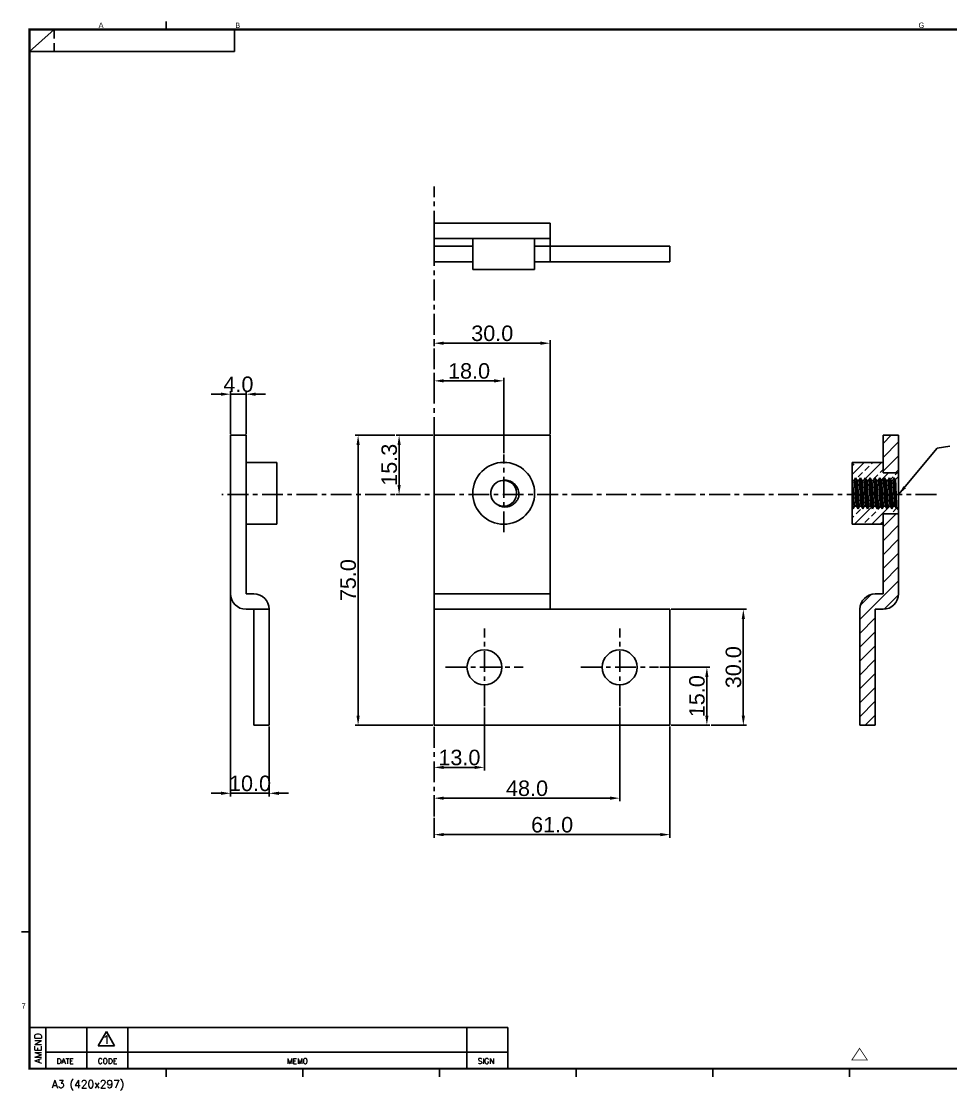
# Model space of a CAD drawing. Extents: x -425 to 6552, y -3049 to 3105.
# Drawn here: x 5728.3 to 5968.7, y -2554.1 to -2277.6 of the extents above; entities that cross this region are included whole.
import ezdxf
from ezdxf.enums import TextEntityAlignment as Align

# ---------------------------------------------------------------- set-up
doc = ezdxf.new("R2010")
doc.units = 0
doc.header["$PDMODE"] = 3
doc.header["$PDSIZE"] = 1.5
doc.linetypes.add('CENTER', pattern=[17.8, 10.75, -2.35, 2.35, -2.35])
doc.linetypes.add('HIDDEN', pattern=[3.525, 2.35, -1.175])
doc.layers.get('0').update_dxf_attribs({"linetype": 'CONTINUOUS'})
doc.layers.get('DEFPOINTS').update_dxf_attribs({"linetype": 'CONTINUOUS'})
doc.layers.add('3', color=112, linetype='CENTER')
doc.layers.add('DIM', color=1, linetype='CONTINUOUS')
doc.styles.add('OMI-1', font='arial.ttf', dxfattribs={"oblique": 1})
doc.styles.add('SIM', font='simplex')
doc.styles.get("Standard").update_dxf_attribs({"font": 'gulim.ttc', "width": 0.8, "height": 2})
doc.dimstyles.new('1', dxfattribs={"dimtxt": 4, "dimasz": 2.5, "dimexe": 0.8, "dimexo": 0.3, "dimgap": 0.5, "dimtad": 1, "dimtoh": 1, "dimdec": 1, "dimzin": 0, "dimtxsty": 'OMI-1', "dimcen": 0, "dimclrd": 256, "dimclre": 256, "dimclrt": 256, "dimazin": 3, "dimtfac": 0.8, "dimtdec": 1, "dimtix": 1, "dimtmove": 0, "dimatfit": 3, "dimtolj": 1, "dimtzin": 0})

# ---------------------------------------------------------------- blocks, each defined once
blk = doc.blocks.new('*D8419')
at = {"layer": 'DEFPOINTS', "color": 0}
for p in [(5835.12, -2368.24), (5853.12, -2370.6), (5853.12, -2389.61)]:
    blk.add_point(p, dxfattribs=at)
at = {"layer": 'DIM'}
for p, q in [((5835.12, -2368.54), (5835.12, -2371.4)), ((5837.62, -2370.6), (5850.62, -2370.6)), ((5853.12, -2389.31), (5853.12, -2369.8))]:
    blk.add_line(p, q, dxfattribs=at)
for points in [[(5837.62, -2370.18), (5837.62, -2371.02), (5835.12, -2370.6)], [(5850.62, -2371.02), (5850.62, -2370.18), (5853.12, -2370.6)]]:
    blk.add_solid(points, dxfattribs=at)
at = {"layer": 'DIM', "insert": (5844.12, -2368.06), "char_height": 4, "attachment_point": 5, "style": 'OMI-1'}
blk.add_mtext('\\A1;18.0', dxfattribs=at)
blk = doc.blocks.new('*D8420')
at = {"layer": 'DEFPOINTS', "color": 0}
for p in [(5835.12, -2359.99), (5865.12, -2360.87), (5865.12, -2384.68)]:
    blk.add_point(p, dxfattribs=at)
at = {"layer": 'DIM'}
for p, q in [((5835.12, -2360.29), (5835.12, -2361.67)), ((5837.62, -2360.87), (5862.62, -2360.87)), ((5865.12, -2384.38), (5865.12, -2360.07))]:
    blk.add_line(p, q, dxfattribs=at)
for points in [[(5837.62, -2360.45), (5837.62, -2361.29), (5835.12, -2360.87)], [(5862.62, -2361.29), (5862.62, -2360.45), (5865.12, -2360.87)]]:
    blk.add_solid(points, dxfattribs=at)
at = {"layer": 'DIM', "insert": (5850.12, -2358.33), "char_height": 4, "attachment_point": 5, "style": 'OMI-1'}
blk.add_mtext('\\A1;30.0', dxfattribs=at)
blk = doc.blocks.new('*D8421')
at = {"layer": 'DEFPOINTS', "color": 0}
for p in [(5835.12, -2384.68), (5826.06, -2400.01), (5827.54, -2400.01)]:
    blk.add_point(p, dxfattribs=at)
at = {"layer": 'DIM'}
for p, q in [((5834.82, -2384.68), (5825.26, -2384.68)), ((5826.06, -2387.18), (5826.06, -2397.51)), ((5827.24, -2400.01), (5825.26, -2400.01))]:
    blk.add_line(p, q, dxfattribs=at)
for points in [[(5826.48, -2387.18), (5825.64, -2387.18), (5826.06, -2384.68)], [(5825.64, -2397.51), (5826.48, -2397.51), (5826.06, -2400.01)]]:
    blk.add_solid(points, dxfattribs=at)
at = {"layer": 'DIM', "insert": (5823.52, -2392.34), "char_height": 4, "attachment_point": 5, "rotation": 90, "style": 'OMI-1'}
blk.add_mtext('\\A1;15.3', dxfattribs=at)
blk = doc.blocks.new('*D8422')
at = {"layer": 'DEFPOINTS', "color": 0}
for p in [(5825.26, -2384.68), (5815.45, -2459.68), (5835.12, -2459.68)]:
    blk.add_point(p, dxfattribs=at)
at = {"layer": 'DIM'}
for p, q in [((5824.96, -2384.68), (5814.65, -2384.68)), ((5815.45, -2387.18), (5815.45, -2457.18)), ((5834.82, -2459.68), (5814.65, -2459.68))]:
    blk.add_line(p, q, dxfattribs=at)
for points in [[(5815.86, -2387.18), (5815.03, -2387.18), (5815.45, -2384.68)], [(5815.03, -2457.18), (5815.86, -2457.18), (5815.45, -2459.68)]]:
    blk.add_solid(points, dxfattribs=at)
at = {"layer": 'DIM', "insert": (5812.9, -2422.18), "char_height": 4, "attachment_point": 5, "rotation": 90, "style": 'OMI-1'}
blk.add_mtext('\\A1;75.0', dxfattribs=at)
blk = doc.blocks.new('*D8423')
at = {"layer": 'DEFPOINTS', "color": 0}
for p in [(5893.18, -2444.68), (5905.68, -2444.68), (5896.12, -2459.68)]:
    blk.add_point(p, dxfattribs=at)
at = {"layer": 'DIM'}
for p, q in [((5893.48, -2444.68), (5906.48, -2444.68)), ((5905.68, -2457.18), (5905.68, -2447.18)), ((5896.42, -2459.68), (5906.48, -2459.68))]:
    blk.add_line(p, q, dxfattribs=at)
for points in [[(5906.09, -2447.18), (5905.26, -2447.18), (5905.68, -2444.68)], [(5905.26, -2457.18), (5906.09, -2457.18), (5905.68, -2459.68)]]:
    blk.add_solid(points, dxfattribs=at)
at = {"layer": 'DIM', "insert": (5903.13, -2452.18), "char_height": 4, "attachment_point": 5, "rotation": 90, "style": 'OMI-1'}
blk.add_mtext('\\A1;15.0', dxfattribs=at)
blk = doc.blocks.new('*D8424')
at = {"layer": 'DEFPOINTS', "color": 0}
for p in [(5896.12, -2429.68), (5906.48, -2459.68), (5915.11, -2459.68)]:
    blk.add_point(p, dxfattribs=at)
at = {"layer": 'DIM'}
for p, q in [((5896.42, -2429.68), (5915.91, -2429.68)), ((5915.11, -2432.18), (5915.11, -2457.18)), ((5906.78, -2459.68), (5915.91, -2459.68))]:
    blk.add_line(p, q, dxfattribs=at)
for points in [[(5915.53, -2432.18), (5914.7, -2432.18), (5915.11, -2429.68)], [(5914.7, -2457.18), (5915.53, -2457.18), (5915.11, -2459.68)]]:
    blk.add_solid(points, dxfattribs=at)
at = {"layer": 'DIM', "insert": (5912.57, -2444.68), "char_height": 4, "attachment_point": 5, "rotation": 90, "style": 'OMI-1'}
blk.add_mtext('\\A1;30.0', dxfattribs=at)
blk = doc.blocks.new('*D8425')
at = {"layer": 'DEFPOINTS', "color": 0}
for p in [(5848.12, -2454.74), (5835.12, -2469.68), (5848.12, -2470.56)]:
    blk.add_point(p, dxfattribs=at)
at = {"layer": 'DIM'}
for p, q in [((5848.12, -2455.04), (5848.12, -2471.36)), ((5835.12, -2469.98), (5835.12, -2471.36)), ((5837.62, -2470.56), (5845.62, -2470.56))]:
    blk.add_line(p, q, dxfattribs=at)
for points in [[(5837.62, -2470.15), (5837.62, -2470.98), (5835.12, -2470.56)], [(5845.62, -2470.98), (5845.62, -2470.15), (5848.12, -2470.56)]]:
    blk.add_solid(points, dxfattribs=at)
at = {"layer": 'DIM', "insert": (5841.62, -2468.02), "char_height": 4, "attachment_point": 5, "style": 'OMI-1'}
blk.add_mtext('\\A1;13.0', dxfattribs=at)
blk = doc.blocks.new('*D8426')
at = {"layer": 'DEFPOINTS', "color": 0}
for p in [(5883.12, -2454.74), (5835.12, -2479.11), (5883.12, -2478.52)]:
    blk.add_point(p, dxfattribs=at)
at = {"layer": 'DIM'}
for p, q in [((5883.12, -2455.04), (5883.12, -2479.32)), ((5835.12, -2478.81), (5835.12, -2477.72)), ((5837.62, -2478.52), (5880.62, -2478.52))]:
    blk.add_line(p, q, dxfattribs=at)
for points in [[(5837.62, -2478.11), (5837.62, -2478.94), (5835.12, -2478.52)], [(5880.62, -2478.94), (5880.62, -2478.11), (5883.12, -2478.52)]]:
    blk.add_solid(points, dxfattribs=at)
at = {"layer": 'DIM', "insert": (5859.12, -2475.98), "char_height": 4, "attachment_point": 5, "style": 'OMI-1'}
blk.add_mtext('\\A1;48.0', dxfattribs=at)
blk = doc.blocks.new('*D8427')
at = {"layer": 'DEFPOINTS', "color": 0}
for p in [(5896.12, -2459.68), (5835.12, -2483.28), (5896.12, -2487.95)]:
    blk.add_point(p, dxfattribs=at)
at = {"layer": 'DIM'}
for p, q in [((5896.12, -2459.98), (5896.12, -2488.75)), ((5835.12, -2483.58), (5835.12, -2488.75)), ((5837.62, -2487.95), (5893.62, -2487.95))]:
    blk.add_line(p, q, dxfattribs=at)
for points in [[(5837.62, -2487.53), (5837.62, -2488.36), (5835.12, -2487.95)], [(5893.62, -2488.36), (5893.62, -2487.53), (5896.12, -2487.95)]]:
    blk.add_solid(points, dxfattribs=at)
at = {"layer": 'DIM', "insert": (5865.62, -2485.41), "char_height": 4, "attachment_point": 5, "style": 'OMI-1'}
blk.add_mtext('\\A1;61.0', dxfattribs=at)
blk = doc.blocks.new('*D8428')
at = {"layer": 'DEFPOINTS', "color": 0}
for p in [(5782.45, -2425.68), (5792.45, -2459.68), (5792.45, -2477.26)]:
    blk.add_point(p, dxfattribs=at)
at = {"layer": 'DIM'}
for p, q in [((5782.45, -2425.98), (5782.45, -2478.06)), ((5792.45, -2459.98), (5792.45, -2478.06)), ((5779.95, -2477.26), (5777.45, -2477.26)), ((5782.45, -2477.26), (5792.45, -2477.26)), ((5794.95, -2477.26), (5797.45, -2477.26))]:
    blk.add_line(p, q, dxfattribs=at)
for points in [[(5779.95, -2477.68), (5779.95, -2476.84), (5782.45, -2477.26)], [(5794.95, -2476.84), (5794.95, -2477.68), (5792.45, -2477.26)]]:
    blk.add_solid(points, dxfattribs=at)
at = {"layer": 'DIM', "insert": (5787.45, -2474.72), "char_height": 4, "attachment_point": 5, "style": 'OMI-1'}
blk.add_mtext('\\A1;10.0', dxfattribs=at)
blk = doc.blocks.new('*D8429')
at = {"layer": 'DEFPOINTS', "color": 0}
for p in [(5786.45, -2374.05), (5782.45, -2384.68), (5786.45, -2384.68)]:
    blk.add_point(p, dxfattribs=at)
at = {"layer": 'DIM'}
for p, q in [((5779.95, -2374.05), (5777.45, -2374.05)), ((5782.45, -2384.38), (5782.45, -2373.25)), ((5782.45, -2374.05), (5786.45, -2374.05)), ((5786.45, -2384.38), (5786.45, -2373.25)), ((5788.95, -2374.05), (5791.45, -2374.05))]:
    blk.add_line(p, q, dxfattribs=at)
for points in [[(5779.95, -2374.47), (5779.95, -2373.64), (5782.45, -2374.05)], [(5788.95, -2373.64), (5788.95, -2374.47), (5786.45, -2374.05)]]:
    blk.add_solid(points, dxfattribs=at)
at = {"layer": 'DIM', "insert": (5784.45, -2371.51), "char_height": 4, "attachment_point": 5, "style": 'OMI-1'}
blk.add_mtext('\\A1;4.0', dxfattribs=at)

msp = doc.modelspace()

# ---------------------------------------------------------------- hatches: boundary and pattern name
at = {"layer": 'DIM'}
h = msp.add_hatch(dxfattribs=at)
h.set_pattern_fill('ANSI31', color=2, scale=0.8)
h.set_pattern_definition([(45, (26.871, 4.5123), (-1.7960512, 1.7960512), [])])
h.paths.add_polyline_path([(5951.26, -2384.68), (5951.26, -2394.38), (5955.26, -2394.38), (5955.26, -2384.68), (5951.26, -2384.68)], is_closed=False)
h.paths.add_polyline_path([(5951.26, -2404.98), (5951.26, -2425.68), (5949.26, -2425.68, 0.414214), (5945.26, -2429.68), (5945.26, -2459.68), (5949.26, -2459.68), (5949.26, -2429.68), (5951.26, -2429.68, 0.414214), (5955.26, -2425.68), (5955.26, -2404.98), (5951.26, -2404.98)], is_closed=False)
h = msp.add_hatch(dxfattribs=at)
h.set_pattern_fill('ANSI33', color=6, scale=0.5)
h.set_pattern_definition([(45, (26.871, 4.5123), (-2.245064, 2.245064), []), (45, (29.1162, 4.5123), (-2.245064, 2.245064), [1.5875, -0.79375])])
h.paths.add_polyline_path([(5954.43, -2396.16), (5955.26, -2395.33), (5955.26, -2394.38), (5951.26, -2394.38), (5951.26, -2391.68), (5943.26, -2391.68), (5943.26, -2396.29), (5943.28, -2396.33), (5943.78, -2396.33), (5944.16, -2395.68), (5944.19, -2395.74), (5944.53, -2396.33), (5945.03, -2396.33), (5945.41, -2395.68), (5945.44, -2395.74), (5945.78, -2396.33), (5946.28, -2396.33), (5946.66, -2395.68), (5946.69, -2395.74), (5947.03, -2396.33), (5947.53, -2396.33), (5947.91, -2395.68), (5947.94, -2395.74), (5948.28, -2396.33), (5948.78, -2396.33), (5949.16, -2395.68), (5949.19, -2395.74), (5949.53, -2396.33), (5950.03, -2396.33), (5950.41, -2395.68), (5950.44, -2395.74), (5950.78, -2396.33), (5951.28, -2396.33), (5951.66, -2395.68), (5951.69, -2395.74), (5952.03, -2396.33), (5952.53, -2396.33), (5952.91, -2395.68), (5952.94, -2395.74), (5953.28, -2396.33), (5953.78, -2396.33), (5954.16, -2395.68), (5954.19, -2395.74), (5954.43, -2396.16)], is_closed=False)
h.paths.add_polyline_path([(5953.16, -2403.03), (5952.66, -2403.03), (5952.28, -2403.68), (5952.25, -2403.62), (5951.91, -2403.03), (5951.41, -2403.03), (5951.03, -2403.68), (5951, -2403.62), (5950.66, -2403.03), (5950.16, -2403.03), (5949.78, -2403.68), (5949.75, -2403.62), (5949.41, -2403.03), (5948.91, -2403.03), (5948.53, -2403.68), (5948.5, -2403.62), (5948.16, -2403.03), (5947.66, -2403.03), (5947.28, -2403.68), (5947.25, -2403.62), (5946.91, -2403.03), (5946.41, -2403.03), (5946.03, -2403.68), (5946, -2403.62), (5945.66, -2403.03), (5945.16, -2403.03), (5944.78, -2403.68), (5944.75, -2403.62), (5944.41, -2403.03), (5943.91, -2403.03), (5943.53, -2403.68), (5943.5, -2403.62), (5943.26, -2403.21), (5943.26, -2407.68), (5951.26, -2407.68), (5951.26, -2404.98), (5955.26, -2404.98), (5955.26, -2404.03), (5954.83, -2403.59), (5954.78, -2403.68), (5954.6, -2403.36), (5954.26, -2403.03), (5953.91, -2403.03), (5953.53, -2403.68), (5953.5, -2403.62), (5953.16, -2403.03)], is_closed=False)

# ---------------------------------------------------------------- linework, layer by layer
for p, q in [((5765.81, -2279.76), (5765.81, -2277.64)), ((5730.45, -2285.42), (5736.82, -2279.76)), ((5783.49, -2285.42), (5783.49, -2279.76)), ((5783.49, -2285.42), (5730.45, -2285.42)), ((5730.45, -2513.12), (5728.33, -2513.12)), ((5730.45, -2537.87), (5854.2, -2537.87)), ((5734.7, -2537.87), (5734.7, -2548.48)), ((5745.3, -2537.87), (5745.3, -2548.48)), ((5755.91, -2537.87), (5755.91, -2548.48)), ((5843.6, -2548.48), (5843.6, -2537.87)), ((5854.2, -2548.48), (5854.2, -2537.87)), ((5750.32, -2538.86), (5748.2, -2542.57)), ((5750.32, -2538.86), (5752.45, -2542.57)), ((5748.2, -2542.57), (5752.45, -2542.57)), ((5854.2, -2544.23), (5734.7, -2544.23)), ((5765.81, -2548.48), (5765.81, -2550.6)), ((5801.17, -2548.48), (5801.17, -2550.6)), ((5836.52, -2548.48), (5836.52, -2550.6)), ((5871.88, -2548.48), (5871.88, -2550.6)), ((5907.24, -2548.48), (5907.24, -2550.6)), ((5942.6, -2548.48), (5942.6, -2550.6))]:
    msp.add_line(p, q)
at = {"linetype": 'HIDDEN'}
msp.add_line((5736.82, -2279.76), (5736.82, -2285.42), dxfattribs=at)
at = {"color": 7, "linetype": 'CONTINUOUS'}
for p, q in [((5835.12, -2339.8), (5835.12, -2329.8)), ((5865.12, -2329.8), (5835.12, -2329.8)), ((5865.12, -2339.8), (5865.12, -2329.8)), ((5865.12, -2333.8), (5835.12, -2333.8)), ((5835.12, -2335.8), (5845.12, -2335.8)), ((5861.12, -2335.8), (5896.12, -2335.8)), ((5896.12, -2335.8), (5896.12, -2339.8)), ((5835.12, -2339.8), (5845.12, -2339.8)), ((5861.12, -2339.8), (5896.12, -2339.8)), ((5782.45, -2384.68), (5782.45, -2425.68)), ((5786.45, -2384.68), (5782.45, -2384.68)), ((5786.45, -2425.68), (5786.45, -2384.68)), ((5835.12, -2459.68), (5835.12, -2384.68)), ((5865.12, -2384.68), (5835.12, -2384.68)), ((5865.12, -2429.68), (5865.12, -2384.68)), ((5951.26, -2391.68), (5951.26, -2384.68)), ((5951.26, -2384.68), (5955.26, -2384.68)), ((5955.26, -2425.68), (5955.26, -2384.68)), ((5951.26, -2425.68), (5951.26, -2407.68)), ((5788.45, -2425.68), (5786.45, -2425.68)), ((5835.12, -2425.68), (5865.12, -2425.68)), ((5949.26, -2425.68), (5951.26, -2425.68)), ((5786.45, -2429.68), (5792.45, -2429.68)), ((5788.45, -2429.68), (5788.45, -2459.68)), ((5792.45, -2459.68), (5792.45, -2429.68)), ((5835.12, -2429.68), (5896.12, -2429.68)), ((5896.12, -2459.68), (5896.12, -2429.68)), ((5945.26, -2459.68), (5945.26, -2429.68)), ((5951.26, -2429.68), (5949.26, -2429.68)), ((5949.26, -2429.68), (5949.26, -2459.68)), ((5788.45, -2459.68), (5792.45, -2459.68)), ((5896.12, -2459.68), (5835.12, -2459.68)), ((5949.26, -2459.68), (5945.26, -2459.68))]:
    msp.add_line(p, q, dxfattribs=at)
at = {"color": 4, "linetype": 'CONTINUOUS'}
for p, q in [((5845.12, -2333.8), (5845.12, -2341.8)), ((5861.12, -2333.8), (5861.12, -2341.8)), ((5861.12, -2341.8), (5845.12, -2341.8)), ((5786.45, -2391.68), (5794.45, -2391.68)), ((5794.45, -2407.68), (5794.45, -2391.68)), ((5943.26, -2396.29), (5943.26, -2391.68)), ((5951.26, -2391.68), (5943.26, -2391.68)), ((5943.26, -2396.29), (5943.28, -2396.33)), ((5943.26, -2407.68), (5943.26, -2396.38)), ((5943.78, -2396.33), (5943.28, -2396.33)), ((5943.78, -2396.33), (5944.16, -2395.68)), ((5944.16, -2395.68), (5944.53, -2396.33)), ((5945.03, -2396.33), (5944.53, -2396.33)), ((5945.03, -2396.33), (5945.41, -2395.68)), ((5945.41, -2395.68), (5945.78, -2396.33)), ((5946.28, -2396.33), (5945.78, -2396.33)), ((5946.28, -2396.33), (5946.66, -2395.68)), ((5946.66, -2395.68), (5947.03, -2396.33)), ((5947.53, -2396.33), (5947.03, -2396.33)), ((5947.53, -2396.33), (5947.91, -2395.68)), ((5947.91, -2395.68), (5948.28, -2396.33)), ((5948.78, -2396.33), (5948.28, -2396.33)), ((5948.78, -2396.33), (5949.16, -2395.68)), ((5949.16, -2395.68), (5949.53, -2396.33)), ((5950.03, -2396.33), (5949.53, -2396.33)), ((5950.03, -2396.33), (5950.41, -2395.68)), ((5950.41, -2395.68), (5950.78, -2396.33)), ((5951.28, -2396.33), (5950.78, -2396.33)), ((5951.28, -2396.33), (5951.66, -2395.68)), ((5951.66, -2395.68), (5952.03, -2396.33)), ((5952.53, -2396.33), (5952.03, -2396.33)), ((5952.53, -2396.33), (5952.91, -2395.68)), ((5952.91, -2395.68), (5953.28, -2396.33)), ((5953.78, -2396.33), (5953.28, -2396.33)), ((5953.78, -2396.33), (5954.16, -2395.68)), ((5954.16, -2395.68), (5954.43, -2396.16)), ((5954.43, -2396.16), (5955.26, -2395.33)), ((5943.59, -2399.68), (5943.57, -2399.22)), ((5954.26, -2403.03), (5954.26, -2402.2)), ((5943.53, -2403.68), (5943.26, -2403.21)), ((5943.91, -2403.03), (5943.53, -2403.68)), ((5944.41, -2403.03), (5943.91, -2403.03)), ((5944.78, -2403.68), (5944.41, -2403.03)), ((5945.16, -2403.03), (5944.78, -2403.68)), ((5945.66, -2403.03), (5945.16, -2403.03)), ((5946.03, -2403.68), (5945.66, -2403.03)), ((5946.41, -2403.03), (5946.03, -2403.68)), ((5946.91, -2403.03), (5946.41, -2403.03)), ((5947.28, -2403.68), (5946.91, -2403.03)), ((5947.66, -2403.03), (5947.28, -2403.68)), ((5948.16, -2403.03), (5947.66, -2403.03)), ((5948.53, -2403.68), (5948.16, -2403.03)), ((5948.91, -2403.03), (5948.53, -2403.68)), ((5949.41, -2403.03), (5948.91, -2403.03)), ((5949.78, -2403.68), (5949.41, -2403.03)), ((5950.16, -2403.03), (5949.78, -2403.68)), ((5950.66, -2403.03), (5950.16, -2403.03)), ((5951.03, -2403.68), (5950.66, -2403.03)), ((5951.41, -2403.03), (5951.03, -2403.68)), ((5951.91, -2403.03), (5951.41, -2403.03)), ((5952.28, -2403.68), (5951.91, -2403.03)), ((5952.66, -2403.03), (5952.28, -2403.68)), ((5953.16, -2403.03), (5952.66, -2403.03)), ((5953.53, -2403.68), (5953.16, -2403.03)), ((5953.91, -2403.03), (5953.53, -2403.68)), ((5954.26, -2403.03), (5953.91, -2403.03)), ((5954.26, -2403.03), (5954.6, -2403.36)), ((5954.78, -2403.68), (5954.6, -2403.36)), ((5954.83, -2403.59), (5954.78, -2403.68)), ((5954.83, -2403.59), (5955.26, -2404.03)), ((5786.45, -2407.68), (5794.45, -2407.68)), ((5951.26, -2407.68), (5943.26, -2407.68))]:
    msp.add_line(p, q, dxfattribs=at)
for points, const_width in [([(6119.38, -2279.76), (5730.45, -2279.76), (5730.45, -2548.48), (6119.38, -2548.48)], 0.566), ([(5945.19, -2543.22), (5947.19, -2546.22), (5943.19, -2546.22)], 0.2)]:
    msp.add_lwpolyline(points, close=True, dxfattribs=dict(const_width=const_width))
msp.add_circle((5853.12, -2399.68), 8, dxfattribs=at)
at = {"color": 7, "linetype": 'CONTINUOUS'}
for centre in [(5848.12, -2444.68), (5883.12, -2444.68)]:
    msp.add_circle(centre, 4.5, dxfattribs=at)
at = {"color": 4, "linetype": 'CONTINUOUS'}
for centre, radius, start, end in [((5853.12, -2399.68), 3.35, 240.1418, 239.1118), ((5853.13, -2400.02), 3.92, 352.0612, 12.7996), ((5963.7, -2402.25), 9.06, 185.6315, 186.5202)]:
    msp.add_arc(centre, radius, start, end, dxfattribs=at)
at = {"color": 7, "linetype": 'CONTINUOUS'}
for centre, start, end in [((5786.45, -2425.68), 180, 270), ((5788.45, -2429.68), 0, 90), ((5949.26, -2429.68), 90, 180), ((5951.26, -2425.68), 270, 0)]:
    msp.add_arc(centre, 4, start, end, dxfattribs=at)
at = {"color": 4, "linetype": 'CONTINUOUS'}
for points, knots in [([(5852.81, -2396.34), (5853.04, -2396.3), (5853.5, -2396.25), (5854.19, -2396.33), (5854.86, -2396.55), (5855.46, -2396.89), (5856, -2397.33), (5856.43, -2397.87), (5856.77, -2398.49), (5856.91, -2398.93), (5856.96, -2399.15)], [0, 0, 0, 0, 0.125076, 0.250141, 0.375149, 0.500132, 0.625098, 0.750064, 0.875027, 1, 1, 1, 1]), ([(5943.34, -2396.45), (5943.33, -2396.43), (5943.32, -2396.39), (5943.31, -2396.36), (5943.3, -2396.34)], [0, 0, 0, 0, 0.600974, 1, 1, 1, 1]), ([(5943.57, -2399.22), (5943.55, -2398.91), (5943.51, -2398.33), (5943.47, -2397.63), (5943.43, -2397.15), (5943.4, -2396.86), (5943.37, -2396.63), (5943.35, -2396.5), (5943.34, -2396.45)], [0, 0, 0, 0, 0.335657, 0.629548, 0.752993, 0.857222, 0.940099, 1, 1, 1, 1]), ([(5944.09, -2399.68), (5944.08, -2399.46), (5944.06, -2399.03), (5944.02, -2398.41), (5943.98, -2397.84), (5943.94, -2397.34), (5943.91, -2396.97), (5943.88, -2396.73), (5943.86, -2396.59), (5943.84, -2396.48), (5943.83, -2396.41), (5943.81, -2396.36), (5943.8, -2396.34), (5943.79, -2396.33), (5943.78, -2396.33)], [0, 0, 0, 0, 0.193879, 0.380379, 0.552274, 0.703064, 0.826984, 0.877374, 0.9194, 0.952705, 0.977062, 0.985872, 0.992498, 1, 1, 1, 1]), ([(5944.22, -2395.85), (5944.21, -2395.84), (5944.21, -2395.8), (5944.2, -2395.76), (5944.19, -2395.73)], [0, 0, 0, 0, 0.30001, 1, 1, 1, 1]), ([(5944.72, -2403.5), (5944.71, -2403.42), (5944.69, -2403.23), (5944.66, -2402.91), (5944.63, -2402.51), (5944.59, -2401.94), (5944.55, -2401.19), (5944.5, -2400.3), (5944.45, -2399.36), (5944.41, -2398.45), (5944.36, -2397.6), (5944.32, -2396.87), (5944.28, -2396.36), (5944.24, -2396.04), (5944.23, -2395.91), (5944.22, -2395.85)], [0, 0, 0, 0, 0.030913, 0.073557, 0.126893, 0.189596, 0.29773, 0.417277, 0.541492, 0.663365, 0.776019, 0.873106, 0.94917, 0.977946, 1, 1, 1, 1]), ([(5944.84, -2399.68), (5944.83, -2399.47), (5944.81, -2399.07), (5944.77, -2398.49), (5944.74, -2397.94), (5944.7, -2397.46), (5944.67, -2397.1), (5944.65, -2396.85), (5944.63, -2396.7), (5944.61, -2396.57), (5944.59, -2396.47), (5944.57, -2396.4), (5944.56, -2396.36), (5944.55, -2396.34)], [0, 0, 0, 0, 0.182818, 0.359596, 0.524278, 0.671449, 0.796179, 0.848809, 0.894372, 0.932484, 0.96288, 0.985381, 1, 1, 1, 1]), ([(5945.03, -2396.33), (5945.04, -2396.33), (5945.05, -2396.34), (5945.06, -2396.36), (5945.08, -2396.41), (5945.09, -2396.48), (5945.11, -2396.59), (5945.13, -2396.73), (5945.16, -2396.97), (5945.19, -2397.34), (5945.23, -2397.84), (5945.27, -2398.41), (5945.31, -2399.03), (5945.33, -2399.46), (5945.34, -2399.68)], [0, 0, 0, 0, 0.007502, 0.014126, 0.022936, 0.047294, 0.0806, 0.122627, 0.173017, 0.296931, 0.447713, 0.619614, 0.806123, 1, 1, 1, 1]), ([(5945.47, -2395.85), (5945.46, -2395.84), (5945.46, -2395.8), (5945.45, -2395.76), (5945.44, -2395.73)], [0, 0, 0, 0, 0.30001, 1, 1, 1, 1]), ([(5945.97, -2403.5), (5945.96, -2403.42), (5945.94, -2403.23), (5945.91, -2402.91), (5945.88, -2402.51), (5945.84, -2401.94), (5945.8, -2401.19), (5945.75, -2400.3), (5945.7, -2399.36), (5945.66, -2398.45), (5945.61, -2397.6), (5945.57, -2396.87), (5945.53, -2396.36), (5945.49, -2396.04), (5945.48, -2395.91), (5945.47, -2395.85)], [0, 0, 0, 0, 0.030913, 0.073557, 0.126893, 0.189596, 0.29773, 0.417277, 0.541492, 0.663365, 0.776019, 0.873106, 0.94917, 0.977946, 1, 1, 1, 1]), ([(5946.09, -2399.68), (5946.08, -2399.47), (5946.06, -2399.07), (5946.02, -2398.49), (5945.99, -2397.94), (5945.95, -2397.46), (5945.92, -2397.1), (5945.9, -2396.85), (5945.88, -2396.7), (5945.86, -2396.57), (5945.84, -2396.47), (5945.82, -2396.4), (5945.81, -2396.36), (5945.8, -2396.34)], [0, 0, 0, 0, 0.182818, 0.359589, 0.524271, 0.671448, 0.796184, 0.848815, 0.894377, 0.932488, 0.962881, 0.985381, 1, 1, 1, 1]), ([(5946.28, -2396.33), (5946.29, -2396.33), (5946.3, -2396.34), (5946.31, -2396.36), (5946.33, -2396.41), (5946.34, -2396.48), (5946.36, -2396.59), (5946.38, -2396.73), (5946.41, -2396.97), (5946.44, -2397.34), (5946.48, -2397.84), (5946.52, -2398.41), (5946.56, -2399.03), (5946.58, -2399.46), (5946.59, -2399.68)], [0, 0, 0, 0, 0.007502, 0.014127, 0.022937, 0.047296, 0.080604, 0.122634, 0.173029, 0.296952, 0.447734, 0.619624, 0.806125, 1, 1, 1, 1]), ([(5946.72, -2395.85), (5946.71, -2395.84), (5946.71, -2395.8), (5946.7, -2395.76), (5946.69, -2395.73)], [0, 0, 0, 0, 0.30001, 1, 1, 1, 1]), ([(5947.22, -2403.5), (5947.21, -2403.42), (5947.19, -2403.23), (5947.16, -2402.91), (5947.13, -2402.51), (5947.09, -2401.94), (5947.05, -2401.19), (5947, -2400.3), (5946.95, -2399.36), (5946.91, -2398.45), (5946.86, -2397.6), (5946.82, -2396.87), (5946.78, -2396.36), (5946.74, -2396.04), (5946.73, -2395.91), (5946.72, -2395.85)], [0, 0, 0, 0, 0.030913, 0.073557, 0.126893, 0.189596, 0.29773, 0.417277, 0.541492, 0.663365, 0.776019, 0.873106, 0.94917, 0.977946, 1, 1, 1, 1]), ([(5947.34, -2399.68), (5947.33, -2399.47), (5947.31, -2399.07), (5947.27, -2398.49), (5947.24, -2397.94), (5947.2, -2397.46), (5947.17, -2397.1), (5947.15, -2396.85), (5947.13, -2396.7), (5947.11, -2396.57), (5947.09, -2396.47), (5947.07, -2396.4), (5947.06, -2396.36), (5947.05, -2396.34)], [0, 0, 0, 0, 0.182819, 0.359596, 0.524277, 0.671447, 0.796177, 0.848808, 0.894371, 0.932484, 0.962879, 0.985381, 1, 1, 1, 1]), ([(5947.53, -2396.33), (5947.54, -2396.33), (5947.55, -2396.34), (5947.56, -2396.36), (5947.58, -2396.41), (5947.59, -2396.48), (5947.61, -2396.59), (5947.63, -2396.73), (5947.66, -2396.97), (5947.69, -2397.34), (5947.73, -2397.84), (5947.77, -2398.41), (5947.81, -2399.03), (5947.83, -2399.46), (5947.84, -2399.68)], [0, 0, 0, 0, 0.007502, 0.014127, 0.022937, 0.047296, 0.080604, 0.122634, 0.17303, 0.296955, 0.44774, 0.619631, 0.806125, 1, 1, 1, 1]), ([(5947.97, -2395.85), (5947.96, -2395.84), (5947.96, -2395.8), (5947.95, -2395.76), (5947.94, -2395.73)], [0, 0, 0, 0, 0.30001, 1, 1, 1, 1]), ([(5948.47, -2403.5), (5948.46, -2403.42), (5948.44, -2403.23), (5948.41, -2402.91), (5948.38, -2402.51), (5948.34, -2401.94), (5948.3, -2401.19), (5948.25, -2400.3), (5948.2, -2399.36), (5948.16, -2398.45), (5948.11, -2397.6), (5948.07, -2396.87), (5948.03, -2396.36), (5947.99, -2396.04), (5947.98, -2395.91), (5947.97, -2395.85)], [0, 0, 0, 0, 0.030913, 0.073557, 0.126893, 0.189596, 0.29773, 0.417277, 0.541492, 0.663365, 0.776019, 0.873106, 0.94917, 0.977946, 1, 1, 1, 1]), ([(5948.59, -2399.68), (5948.58, -2399.47), (5948.56, -2399.07), (5948.52, -2398.49), (5948.49, -2397.94), (5948.45, -2397.46), (5948.42, -2397.1), (5948.4, -2396.85), (5948.38, -2396.7), (5948.36, -2396.57), (5948.34, -2396.47), (5948.32, -2396.4), (5948.31, -2396.36), (5948.3, -2396.34)], [0, 0, 0, 0, 0.182818, 0.359585, 0.524262, 0.671439, 0.796176, 0.848809, 0.894373, 0.932485, 0.96288, 0.985381, 1, 1, 1, 1]), ([(5948.78, -2396.33), (5948.79, -2396.33), (5948.8, -2396.34), (5948.81, -2396.36), (5948.83, -2396.41), (5948.84, -2396.48), (5948.86, -2396.59), (5948.88, -2396.73), (5948.91, -2396.97), (5948.94, -2397.34), (5948.98, -2397.84), (5949.02, -2398.41), (5949.06, -2399.03), (5949.08, -2399.46), (5949.09, -2399.68)], [0, 0, 0, 0, 0.007502, 0.014127, 0.022936, 0.047292, 0.080596, 0.122622, 0.173013, 0.296933, 0.447724, 0.619625, 0.806125, 1, 1, 1, 1]), ([(5949.22, -2395.85), (5949.21, -2395.84), (5949.21, -2395.8), (5949.2, -2395.76), (5949.19, -2395.73)], [0, 0, 0, 0, 0.30001, 1, 1, 1, 1]), ([(5949.72, -2403.5), (5949.71, -2403.42), (5949.69, -2403.23), (5949.66, -2402.91), (5949.63, -2402.51), (5949.59, -2401.94), (5949.55, -2401.19), (5949.5, -2400.3), (5949.45, -2399.36), (5949.41, -2398.45), (5949.36, -2397.6), (5949.32, -2396.87), (5949.28, -2396.36), (5949.24, -2396.04), (5949.23, -2395.91), (5949.22, -2395.85)], [0, 0, 0, 0, 0.030913, 0.073557, 0.126893, 0.189596, 0.29773, 0.417277, 0.541492, 0.663365, 0.776019, 0.873106, 0.94917, 0.977946, 1, 1, 1, 1]), ([(5949.84, -2399.68), (5949.83, -2399.47), (5949.81, -2399.07), (5949.77, -2398.49), (5949.74, -2397.94), (5949.7, -2397.46), (5949.67, -2397.1), (5949.65, -2396.85), (5949.63, -2396.7), (5949.61, -2396.57), (5949.59, -2396.47), (5949.57, -2396.4), (5949.56, -2396.36), (5949.55, -2396.34)], [0, 0, 0, 0, 0.18282, 0.359601, 0.524285, 0.671456, 0.796183, 0.848812, 0.894373, 0.932484, 0.96288, 0.985381, 1, 1, 1, 1]), ([(5950.03, -2396.33), (5950.04, -2396.33), (5950.05, -2396.34), (5950.06, -2396.36), (5950.08, -2396.41), (5950.09, -2396.48), (5950.11, -2396.59), (5950.13, -2396.73), (5950.16, -2396.97), (5950.19, -2397.34), (5950.23, -2397.84), (5950.27, -2398.41), (5950.31, -2399.03), (5950.33, -2399.46), (5950.34, -2399.68)], [0, 0, 0, 0, 0.007502, 0.014127, 0.022936, 0.047293, 0.080596, 0.12262, 0.173005, 0.296915, 0.4477, 0.619604, 0.80612, 1, 1, 1, 1]), ([(5950.47, -2395.85), (5950.46, -2395.84), (5950.46, -2395.8), (5950.45, -2395.76), (5950.44, -2395.73)], [0, 0, 0, 0, 0.30001, 1, 1, 1, 1]), ([(5950.97, -2403.5), (5950.96, -2403.42), (5950.94, -2403.23), (5950.91, -2402.91), (5950.88, -2402.51), (5950.84, -2401.94), (5950.8, -2401.19), (5950.75, -2400.3), (5950.7, -2399.36), (5950.66, -2398.45), (5950.61, -2397.6), (5950.57, -2396.87), (5950.53, -2396.36), (5950.49, -2396.04), (5950.48, -2395.91), (5950.47, -2395.85)], [0, 0, 0, 0, 0.030913, 0.073557, 0.126893, 0.189596, 0.29773, 0.417277, 0.541492, 0.663365, 0.776019, 0.873106, 0.94917, 0.977946, 1, 1, 1, 1]), ([(5951.09, -2399.68), (5951.08, -2399.47), (5951.06, -2399.07), (5951.02, -2398.49), (5950.99, -2397.94), (5950.95, -2397.46), (5950.92, -2397.1), (5950.9, -2396.85), (5950.88, -2396.7), (5950.86, -2396.57), (5950.84, -2396.47), (5950.82, -2396.4), (5950.81, -2396.36), (5950.8, -2396.34)], [0, 0, 0, 0, 0.182818, 0.359585, 0.524264, 0.67144, 0.796177, 0.84881, 0.894373, 0.932486, 0.96288, 0.985381, 1, 1, 1, 1]), ([(5951.28, -2396.33), (5951.29, -2396.33), (5951.3, -2396.34), (5951.31, -2396.36), (5951.32, -2396.39), (5951.34, -2396.45), (5951.36, -2396.55), (5951.37, -2396.66), (5951.4, -2396.87), (5951.41, -2397.03), (5951.42, -2397.15)], [0, 0, 0, 0, 0.026388, 0.048848, 0.078501, 0.160132, 0.271621, 0.41246, 0.581712, 1, 1, 1, 1]), ([(5951.42, -2397.15), (5951.44, -2397.33), (5951.47, -2397.71), (5951.53, -2398.55), (5951.57, -2399.21), (5951.59, -2399.68)], [0, 0, 0, 0, 0.207615, 0.450989, 1, 1, 1, 1]), ([(5951.72, -2395.85), (5951.71, -2395.84), (5951.71, -2395.8), (5951.7, -2395.76), (5951.69, -2395.73)], [0, 0, 0, 0, 0.298362, 1, 1, 1, 1]), ([(5951.8, -2396.66), (5951.79, -2396.5), (5951.76, -2396.23), (5951.73, -2395.96), (5951.72, -2395.85)], [0, 0, 0, 0, 0.593277, 1, 1, 1, 1]), ([(5952.22, -2403.5), (5952.21, -2403.44), (5952.19, -2403.3), (5952.16, -2402.92), (5952.11, -2402.32), (5952.06, -2401.47), (5952.01, -2400.5), (5951.96, -2399.46), (5951.91, -2398.44), (5951.86, -2397.51), (5951.82, -2396.93), (5951.8, -2396.66)], [0, 0, 0, 0, 0.027638, 0.064611, 0.163887, 0.290958, 0.436922, 0.591521, 0.743889, 0.883303, 1, 1, 1, 1]), ([(5952.17, -2397.15), (5952.17, -2397.05), (5952.15, -2396.87), (5952.12, -2396.65), (5952.1, -2396.52), (5952.09, -2396.44), (5952.07, -2396.39), (5952.06, -2396.35), (5952.05, -2396.34)], [0, 0, 0, 0, 0.376975, 0.673053, 0.788588, 0.881691, 0.9521, 1, 1, 1, 1]), ([(5952.34, -2399.68), (5952.32, -2399.21), (5952.28, -2398.55), (5952.22, -2397.71), (5952.19, -2397.33), (5952.17, -2397.15)], [0, 0, 0, 0, 0.549011, 0.792385, 1, 1, 1, 1]), ([(5952.53, -2396.33), (5952.54, -2396.33), (5952.55, -2396.34), (5952.56, -2396.36), (5952.58, -2396.41), (5952.59, -2396.48), (5952.61, -2396.59), (5952.63, -2396.73), (5952.66, -2396.97), (5952.69, -2397.34), (5952.73, -2397.84), (5952.77, -2398.41), (5952.81, -2399.03), (5952.83, -2399.46), (5952.84, -2399.68)], [0, 0, 0, 0, 0.007502, 0.014127, 0.022936, 0.047295, 0.080602, 0.122631, 0.173024, 0.296944, 0.447725, 0.61962, 0.806125, 1, 1, 1, 1]), ([(5952.97, -2395.85), (5952.96, -2395.84), (5952.96, -2395.8), (5952.95, -2395.76), (5952.94, -2395.73)], [0, 0, 0, 0, 0.30001, 1, 1, 1, 1]), ([(5953.47, -2403.5), (5953.46, -2403.42), (5953.44, -2403.23), (5953.41, -2402.91), (5953.38, -2402.51), (5953.34, -2401.94), (5953.3, -2401.19), (5953.25, -2400.3), (5953.2, -2399.36), (5953.16, -2398.45), (5953.11, -2397.6), (5953.07, -2396.87), (5953.03, -2396.36), (5952.99, -2396.04), (5952.98, -2395.91), (5952.97, -2395.85)], [0, 0, 0, 0, 0.030913, 0.073557, 0.126893, 0.189596, 0.29773, 0.417277, 0.541492, 0.663365, 0.776019, 0.873106, 0.94917, 0.977946, 1, 1, 1, 1]), ([(5953.59, -2399.68), (5953.58, -2399.47), (5953.56, -2399.07), (5953.52, -2398.49), (5953.49, -2397.94), (5953.45, -2397.46), (5953.42, -2397.1), (5953.4, -2396.85), (5953.38, -2396.7), (5953.36, -2396.57), (5953.34, -2396.47), (5953.32, -2396.4), (5953.31, -2396.36), (5953.3, -2396.34)], [0, 0, 0, 0, 0.182818, 0.359582, 0.524257, 0.671431, 0.796169, 0.848803, 0.894369, 0.932482, 0.962879, 0.98538, 1, 1, 1, 1]), ([(5953.78, -2396.33), (5953.79, -2396.33), (5953.8, -2396.34), (5953.81, -2396.36), (5953.83, -2396.41), (5953.84, -2396.48), (5953.86, -2396.59), (5953.88, -2396.73), (5953.91, -2396.97), (5953.94, -2397.34), (5953.98, -2397.84), (5954.02, -2398.41), (5954.06, -2399.03), (5954.08, -2399.46), (5954.09, -2399.68)], [0, 0, 0, 0, 0.007502, 0.014127, 0.022937, 0.047296, 0.080604, 0.122634, 0.17303, 0.296955, 0.44774, 0.619631, 0.806125, 1, 1, 1, 1]), ([(5954.22, -2395.85), (5954.21, -2395.84), (5954.21, -2395.8), (5954.2, -2395.76), (5954.19, -2395.73)], [0, 0, 0, 0, 0.30001, 1, 1, 1, 1]), ([(5954.23, -2395.95), (5954.23, -2395.94), (5954.23, -2395.91), (5954.22, -2395.88), (5954.22, -2395.85)], [0, 0, 0, 0, 0.269529, 1, 1, 1, 1]), ([(5954.68, -2403.14), (5954.65, -2402.91), (5954.62, -2402.38), (5954.56, -2401.5), (5954.51, -2400.47), (5954.46, -2399.38), (5954.4, -2398.32), (5954.35, -2397.36), (5954.3, -2396.66), (5954.26, -2396.22), (5954.24, -2396.03), (5954.23, -2395.95)], [0, 0, 0, 0, 0.095987, 0.222015, 0.368295, 0.523431, 0.675326, 0.812142, 0.923229, 0.966338, 1, 1, 1, 1]), ([(5954.63, -2399.68), (5954.62, -2399.45), (5954.61, -2399.02), (5954.59, -2398.39), (5954.56, -2397.81), (5954.55, -2397.36), (5954.53, -2397.04), (5954.52, -2396.83), (5954.51, -2396.65), (5954.49, -2396.5), (5954.48, -2396.37), (5954.47, -2396.27), (5954.46, -2396.21), (5954.45, -2396.18), (5954.45, -2396.16), (5954.45, -2396.16)], [0, 0, 0, 0, 0.18801, 0.36883, 0.536311, 0.684886, 0.75044, 0.809399, 0.861232, 0.905491, 0.941757, 0.969718, 0.989142, 0.995624, 1, 1, 1, 1]), ([(5943.91, -2403.03), (5943.9, -2403.03), (5943.89, -2403.01), (5943.88, -2402.99), (5943.86, -2402.94), (5943.85, -2402.87), (5943.83, -2402.76), (5943.81, -2402.62), (5943.78, -2402.38), (5943.75, -2402.01), (5943.71, -2401.51), (5943.67, -2400.94), (5943.63, -2400.32), (5943.61, -2399.89), (5943.59, -2399.68)], [0, 0, 0, 0, 0.007502, 0.014127, 0.022936, 0.047294, 0.080598, 0.122623, 0.17301, 0.29692, 0.447703, 0.619607, 0.806121, 1, 1, 1, 1]), ([(5944.09, -2399.68), (5944.11, -2399.88), (5944.13, -2400.28), (5944.17, -2400.86), (5944.2, -2401.41), (5944.24, -2401.9), (5944.27, -2402.26), (5944.29, -2402.5), (5944.31, -2402.65), (5944.33, -2402.78), (5944.35, -2402.88), (5944.36, -2402.95), (5944.38, -2402.99), (5944.39, -2403.01)], [0, 0, 0, 0, 0.18282, 0.359601, 0.524289, 0.671465, 0.796194, 0.848821, 0.894378, 0.932488, 0.962881, 0.985381, 1, 1, 1, 1]), ([(5945.16, -2403.03), (5945.15, -2403.03), (5945.14, -2403.01), (5945.13, -2402.99), (5945.11, -2402.94), (5945.1, -2402.87), (5945.08, -2402.76), (5945.06, -2402.62), (5945.03, -2402.38), (5945, -2402.01), (5944.96, -2401.51), (5944.92, -2400.94), (5944.88, -2400.32), (5944.86, -2399.89), (5944.84, -2399.68)], [0, 0, 0, 0, 0.007502, 0.014127, 0.022937, 0.047296, 0.080604, 0.122634, 0.17303, 0.296955, 0.447742, 0.619635, 0.806126, 1, 1, 1, 1]), ([(5945.34, -2399.68), (5945.36, -2399.88), (5945.38, -2400.28), (5945.42, -2400.86), (5945.45, -2401.41), (5945.49, -2401.9), (5945.52, -2402.26), (5945.54, -2402.5), (5945.56, -2402.65), (5945.58, -2402.78), (5945.6, -2402.88), (5945.61, -2402.95), (5945.63, -2402.99), (5945.64, -2403.01)], [0, 0, 0, 0, 0.182819, 0.359587, 0.524266, 0.671442, 0.796179, 0.848811, 0.894375, 0.932486, 0.962881, 0.985381, 1, 1, 1, 1]), ([(5946.41, -2403.03), (5946.4, -2403.03), (5946.39, -2403.01), (5946.38, -2402.99), (5946.36, -2402.94), (5946.35, -2402.87), (5946.33, -2402.76), (5946.31, -2402.62), (5946.28, -2402.38), (5946.25, -2402.01), (5946.21, -2401.51), (5946.17, -2400.94), (5946.13, -2400.32), (5946.11, -2399.89), (5946.09, -2399.68)], [0, 0, 0, 0, 0.007502, 0.014127, 0.022936, 0.047294, 0.080598, 0.122622, 0.173009, 0.296919, 0.447703, 0.619606, 0.806121, 1, 1, 1, 1]), ([(5946.59, -2399.68), (5946.61, -2399.88), (5946.63, -2400.28), (5946.67, -2400.86), (5946.7, -2401.41), (5946.74, -2401.9), (5946.77, -2402.26), (5946.79, -2402.5), (5946.81, -2402.65), (5946.83, -2402.78), (5946.85, -2402.88), (5946.86, -2402.95), (5946.88, -2402.99), (5946.89, -2403.01)], [0, 0, 0, 0, 0.182818, 0.359587, 0.52426, 0.671426, 0.796163, 0.848798, 0.894365, 0.932479, 0.962877, 0.98538, 1, 1, 1, 1]), ([(5947.66, -2403.03), (5947.65, -2403.03), (5947.64, -2403.01), (5947.63, -2402.99), (5947.61, -2402.94), (5947.6, -2402.87), (5947.58, -2402.76), (5947.56, -2402.62), (5947.53, -2402.38), (5947.5, -2402.01), (5947.46, -2401.51), (5947.42, -2400.94), (5947.38, -2400.32), (5947.36, -2399.89), (5947.34, -2399.68)], [0, 0, 0, 0, 0.007502, 0.014127, 0.022937, 0.047296, 0.080605, 0.122635, 0.173031, 0.296956, 0.447743, 0.619635, 0.806126, 1, 1, 1, 1]), ([(5947.84, -2399.68), (5947.86, -2399.88), (5947.88, -2400.28), (5947.92, -2400.86), (5947.95, -2401.41), (5947.99, -2401.9), (5948.02, -2402.26), (5948.04, -2402.5), (5948.06, -2402.65), (5948.08, -2402.78), (5948.1, -2402.88), (5948.11, -2402.95), (5948.13, -2402.99), (5948.14, -2403.01)], [0, 0, 0, 0, 0.182819, 0.359594, 0.52427, 0.671436, 0.79617, 0.848803, 0.894368, 0.932481, 0.962878, 0.98538, 1, 1, 1, 1]), ([(5948.91, -2403.03), (5948.9, -2403.03), (5948.89, -2403.01), (5948.88, -2402.99), (5948.86, -2402.94), (5948.85, -2402.87), (5948.83, -2402.76), (5948.81, -2402.62), (5948.78, -2402.38), (5948.75, -2402.01), (5948.71, -2401.51), (5948.67, -2400.94), (5948.63, -2400.32), (5948.61, -2399.89), (5948.59, -2399.68)], [0, 0, 0, 0, 0.007502, 0.014127, 0.022936, 0.047294, 0.080599, 0.122625, 0.173014, 0.296925, 0.447708, 0.61961, 0.806122, 1, 1, 1, 1]), ([(5949.09, -2399.68), (5949.11, -2399.88), (5949.13, -2400.28), (5949.17, -2400.86), (5949.2, -2401.41), (5949.24, -2401.9), (5949.27, -2402.26), (5949.29, -2402.5), (5949.31, -2402.65), (5949.33, -2402.78), (5949.35, -2402.88), (5949.36, -2402.95), (5949.38, -2402.99), (5949.39, -2403.01)], [0, 0, 0, 0, 0.182821, 0.359604, 0.524289, 0.671461, 0.796186, 0.848814, 0.894374, 0.932485, 0.96288, 0.985381, 1, 1, 1, 1]), ([(5950.16, -2403.03), (5950.15, -2403.03), (5950.14, -2403.01), (5950.13, -2402.99), (5950.11, -2402.94), (5950.1, -2402.87), (5950.08, -2402.76), (5950.06, -2402.62), (5950.03, -2402.38), (5950, -2402.01), (5949.96, -2401.51), (5949.92, -2400.94), (5949.88, -2400.32), (5949.86, -2399.89), (5949.84, -2399.68)], [0, 0, 0, 0, 0.007502, 0.014127, 0.022937, 0.047295, 0.080601, 0.12263, 0.173024, 0.296948, 0.447737, 0.619633, 0.806126, 1, 1, 1, 1]), ([(5950.34, -2399.68), (5950.36, -2399.88), (5950.38, -2400.28), (5950.42, -2400.86), (5950.45, -2401.41), (5950.49, -2401.9), (5950.52, -2402.26), (5950.54, -2402.5), (5950.56, -2402.65), (5950.58, -2402.78), (5950.6, -2402.88), (5950.61, -2402.95), (5950.63, -2402.99), (5950.64, -2403.01)], [0, 0, 0, 0, 0.18282, 0.359602, 0.524289, 0.671465, 0.796194, 0.848821, 0.894378, 0.932488, 0.962881, 0.985381, 1, 1, 1, 1]), ([(5951.41, -2403.03), (5951.4, -2403.03), (5951.39, -2403.01), (5951.38, -2402.99), (5951.36, -2402.94), (5951.35, -2402.87), (5951.33, -2402.76), (5951.31, -2402.62), (5951.28, -2402.38), (5951.25, -2402.01), (5951.21, -2401.51), (5951.17, -2400.94), (5951.13, -2400.32), (5951.11, -2399.89), (5951.09, -2399.68)], [0, 0, 0, 0, 0.007502, 0.014127, 0.022936, 0.047294, 0.080599, 0.122625, 0.173014, 0.296924, 0.447707, 0.61961, 0.806122, 1, 1, 1, 1]), ([(5951.59, -2399.68), (5951.61, -2399.88), (5951.63, -2400.28), (5951.67, -2400.86), (5951.7, -2401.41), (5951.74, -2401.9), (5951.77, -2402.26), (5951.79, -2402.5), (5951.81, -2402.65), (5951.83, -2402.78), (5951.85, -2402.88), (5951.86, -2402.95), (5951.88, -2402.99), (5951.89, -2403.01)], [0, 0, 0, 0, 0.182818, 0.359591, 0.524275, 0.671453, 0.796187, 0.848817, 0.894377, 0.932488, 0.962881, 0.985381, 1, 1, 1, 1]), ([(5952.66, -2403.03), (5952.65, -2403.03), (5952.64, -2403.01), (5952.63, -2402.99), (5952.61, -2402.94), (5952.6, -2402.87), (5952.58, -2402.76), (5952.56, -2402.62), (5952.53, -2402.38), (5952.5, -2402.01), (5952.46, -2401.51), (5952.42, -2400.94), (5952.38, -2400.32), (5952.36, -2399.89), (5952.34, -2399.68)], [0, 0, 0, 0, 0.007502, 0.014127, 0.022936, 0.047293, 0.080598, 0.122625, 0.173017, 0.296939, 0.447729, 0.619629, 0.806126, 1, 1, 1, 1]), ([(5952.84, -2399.68), (5952.86, -2399.88), (5952.88, -2400.28), (5952.92, -2400.86), (5952.95, -2401.41), (5952.99, -2401.9), (5953.02, -2402.26), (5953.04, -2402.5), (5953.06, -2402.65), (5953.08, -2402.78), (5953.1, -2402.88), (5953.11, -2402.95), (5953.13, -2402.99), (5953.14, -2403.01)], [0, 0, 0, 0, 0.182819, 0.359585, 0.524258, 0.67143, 0.796168, 0.848803, 0.894368, 0.932482, 0.962879, 0.98538, 1, 1, 1, 1]), ([(5953.59, -2399.68), (5953.61, -2399.89), (5953.63, -2400.32), (5953.67, -2400.94), (5953.71, -2401.51), (5953.75, -2402.01), (5953.78, -2402.38), (5953.81, -2402.62), (5953.83, -2402.76), (5953.85, -2402.87), (5953.86, -2402.94), (5953.88, -2402.99), (5953.89, -2403.01), (5953.9, -2403.03), (5953.91, -2403.03)], [0, 0, 0, 0, 0.193878, 0.380378, 0.552274, 0.703064, 0.826984, 0.877374, 0.9194, 0.952705, 0.977062, 0.985872, 0.992498, 1, 1, 1, 1]), ([(5954.09, -2399.68), (5954.12, -2400.14), (5954.16, -2400.8), (5954.22, -2401.65), (5954.25, -2402.03), (5954.26, -2402.2)], [0, 0, 0, 0, 0.549016, 0.792383, 1, 1, 1, 1]), ([(5954.79, -2403.35), (5954.78, -2403.26), (5954.77, -2403.07), (5954.74, -2402.59), (5954.71, -2401.84), (5954.67, -2400.81), (5954.65, -2400.07), (5954.63, -2399.68)], [0, 0, 0, 0, 0.067863, 0.157167, 0.391657, 0.681856, 1, 1, 1, 1]), ([(5857.02, -2400.56), (5856.93, -2400.84), (5856.69, -2401.37), (5856.17, -2402.07), (5855.61, -2402.55), (5855.11, -2402.84), (5854.58, -2403.07), (5853.87, -2403.24), (5853.14, -2403.23), (5852.57, -2403.12), (5852.02, -2402.94), (5851.63, -2402.72), (5851.4, -2402.55)], [0, 0, 0, 0, 0.124978, 0.249943, 0.374904, 0.437486, 0.500068, 0.625008, 0.749938, 0.812514, 0.875093, 1, 1, 1, 1]), ([(5943.46, -2403.4), (5943.44, -2403.25), (5943.4, -2402.87), (5943.36, -2402.23), (5943.31, -2401.44), (5943.28, -2400.87), (5943.26, -2400.56)], [0, 0, 0, 0, 0.163296, 0.393879, 0.678314, 1, 1, 1, 1]), ([(5954.26, -2402.2), (5954.3, -2402.39), (5954.35, -2402.65), (5954.43, -2402.97), (5954.47, -2403.1), (5954.49, -2403.15)], [0, 0, 0, 0, 0.583804, 0.814003, 1, 1, 1, 1]), ([(5943.47, -2403.5), (5943.47, -2403.49), (5943.47, -2403.46), (5943.46, -2403.42), (5943.46, -2403.4)], [0, 0, 0, 0, 0.230411, 1, 1, 1, 1]), ([(5943.5, -2403.62), (5943.5, -2403.61), (5943.49, -2403.57), (5943.48, -2403.53), (5943.47, -2403.5)], [0, 0, 0, 0, 0.199991, 1, 1, 1, 1]), ([(5944.75, -2403.62), (5944.75, -2403.61), (5944.74, -2403.57), (5944.73, -2403.53), (5944.72, -2403.5)], [0, 0, 0, 0, 0.200037, 1, 1, 1, 1]), ([(5946, -2403.62), (5946, -2403.61), (5945.99, -2403.57), (5945.98, -2403.53), (5945.97, -2403.5)], [0, 0, 0, 0, 0.200037, 1, 1, 1, 1]), ([(5947.25, -2403.62), (5947.25, -2403.61), (5947.24, -2403.57), (5947.23, -2403.53), (5947.22, -2403.5)], [0, 0, 0, 0, 0.200037, 1, 1, 1, 1]), ([(5948.5, -2403.62), (5948.5, -2403.61), (5948.49, -2403.57), (5948.48, -2403.53), (5948.47, -2403.5)], [0, 0, 0, 0, 0.200037, 1, 1, 1, 1]), ([(5949.75, -2403.62), (5949.75, -2403.61), (5949.74, -2403.57), (5949.73, -2403.53), (5949.72, -2403.5)], [0, 0, 0, 0, 0.200037, 1, 1, 1, 1]), ([(5951, -2403.62), (5951, -2403.61), (5950.99, -2403.57), (5950.98, -2403.53), (5950.97, -2403.5)], [0, 0, 0, 0, 0.200037, 1, 1, 1, 1]), ([(5952.25, -2403.62), (5952.25, -2403.61), (5952.24, -2403.57), (5952.23, -2403.54), (5952.22, -2403.5)], [0, 0, 0, 0, 0.201357, 1, 1, 1, 1]), ([(5953.5, -2403.62), (5953.5, -2403.61), (5953.49, -2403.57), (5953.48, -2403.53), (5953.47, -2403.5)], [0, 0, 0, 0, 0.200037, 1, 1, 1, 1]), ([(5954.49, -2403.15), (5954.5, -2403.17), (5954.52, -2403.22), (5954.54, -2403.27), (5954.56, -2403.3)], [0, 0, 0, 0, 0.287415, 1, 1, 1, 1]), ([(5954.72, -2403.5), (5954.72, -2403.48), (5954.71, -2403.41), (5954.7, -2403.34), (5954.69, -2403.28)], [0, 0, 0, 0, 0.21481, 1, 1, 1, 1]), ([(5954.74, -2403.58), (5954.74, -2403.57), (5954.73, -2403.54), (5954.73, -2403.52), (5954.72, -2403.5)], [0, 0, 0, 0, 0.224734, 1, 1, 1, 1]), ([(5954.81, -2403.5), (5954.8, -2403.48), (5954.8, -2403.44), (5954.79, -2403.39), (5954.79, -2403.35)], [0, 0, 0, 0, 0.209172, 1, 1, 1, 1]), ([(5954.83, -2403.59), (5954.83, -2403.59), (5954.82, -2403.58), (5954.82, -2403.56), (5954.81, -2403.53), (5954.81, -2403.51), (5954.81, -2403.5)], [0, 0, 0, 0, 0.121744, 0.327005, 0.619475, 1, 1, 1, 1])]:
    msp.add_open_spline(points, degree=3, knots=knots, dxfattribs=at)
at = {"layer": '3', "linetype": 'CENTER', "ltscale": 0.5}
for p, q in [((5835.12, -2483.28), (5835.12, -2320.32)), ((5853.12, -2409.74), (5853.12, -2389.61)), ((5965.07, -2400.02), (5780.18, -2400.01)), ((5848.12, -2454.74), (5848.12, -2434.61)), ((5883.12, -2454.74), (5883.12, -2434.61)), ((5838.06, -2444.68), (5858.18, -2444.68)), ((5873.06, -2444.68), (5893.18, -2444.68))]:
    msp.add_line(p, q, dxfattribs=at)
at = {"layer": 'DIM', "color": 4}
for p, q in [((5951.26, -2391.68), (5951.26, -2394.38)), ((5951.26, -2394.38), (5955.26, -2394.38)), ((5951.26, -2407.68), (5951.26, -2404.98)), ((5951.26, -2404.98), (5955.26, -2404.98))]:
    msp.add_line(p, q, dxfattribs=at)

# ---------------------------------------------------------------- texts
at = {"width": 0.85}
for s, p in [('A', (5748.31, -2279.36)), ('B', (5783.66, -2279.36)), ('G', (5960.45, -2279.36)), ('7', (5728.38, -2532.98))]:
    msp.add_text(s, height=1.41, dxfattribs=at).set_placement(p)
at = {"style": 'SIM'}
msp.add_text('AMEND', height=1.768, rotation=90, dxfattribs=at).set_placement((5733.54, -2543.21), align=Align.CENTER)
for s, height, p in [('1', 2.12, (5750.32, -2540.98)), ('DATE', 1.414, (5739.65, -2546.51)), ('CODE', 1.414, (5750.61, -2546.51)), ('MEMO', 1.414, (5799.75, -2546.51)), ('SIGN', 1.414, (5848.55, -2546.51))]:
    msp.add_text(s, height=height, dxfattribs=at).set_placement(p, align=Align.MIDDLE)
msp.add_text('A3 (420x297)', height=2, dxfattribs=at).set_placement((5736.19, -2553.48))

# ---------------------------------------------------------------- dimensions: what is measured, and where the dimension line sits
at = {"layer": 'DIM'}
for base, p1, p2, picture, middle in [((5865.12, -2360.87), (5835.12, -2359.99), (5865.12, -2384.68), '*D8420', (5850.12, -2358.33)), ((5853.12, -2370.6), (5835.12, -2368.24), (5853.12, -2389.61), '*D8419', (5844.12, -2368.06)), ((5786.45, -2374.05), (5782.45, -2384.68), (5786.45, -2384.68), '*D8429', (5784.45, -2371.51)), ((5792.45, -2477.26), (5782.45, -2425.68), (5792.45, -2459.68), '*D8428', (5787.45, -2474.72)), ((5848.12, -2470.56), (5835.12, -2469.68), (5848.12, -2454.74), '*D8425', (5841.62, -2468.02)), ((5883.12, -2478.52), (5835.12, -2479.11), (5883.12, -2454.74), '*D8426', (5859.12, -2475.98)), ((5896.12, -2487.95), (5835.12, -2483.28), (5896.12, -2459.68), '*D8427', (5865.62, -2485.41))]:
    dim = msp.add_linear_dim(base=base, p1=p1, p2=p2, dimstyle='1', dxfattribs=at)
    dim.commit()
    dim.dimension.update_dxf_attribs({"geometry": picture, "text_midpoint": middle})
for base, p1, p2, picture, middle in [((5815.45, -2459.68), (5825.26, -2384.68), (5835.12, -2459.68), '*D8422', (5812.9, -2422.18)), ((5826.06, -2400.01), (5835.12, -2384.68), (5827.54, -2400.01), '*D8421', (5823.52, -2392.34)), ((5915.11, -2459.68), (5896.12, -2429.68), (5906.48, -2459.68), '*D8424', (5912.57, -2444.68)), ((5905.68, -2444.68), (5896.12, -2459.68), (5893.18, -2444.68), '*D8423', (5903.13, -2452.18))]:
    dim = msp.add_linear_dim(base=base, p1=p1, p2=p2, angle=90, dimstyle='1', dxfattribs=at)
    dim.commit()
    dim.dimension.update_dxf_attribs({"geometry": picture, "text_midpoint": middle})

# ---------------------------------------------------------------- leaders
msp.add_leader([(5955.26, -2400.02), (5965.23, -2388.05), (5968.54, -2387.5)], dimstyle='1', override={"dimgap": 0.5, "dimtad": 0}, dxfattribs=at)

doc.saveas('drawing.dxf')
